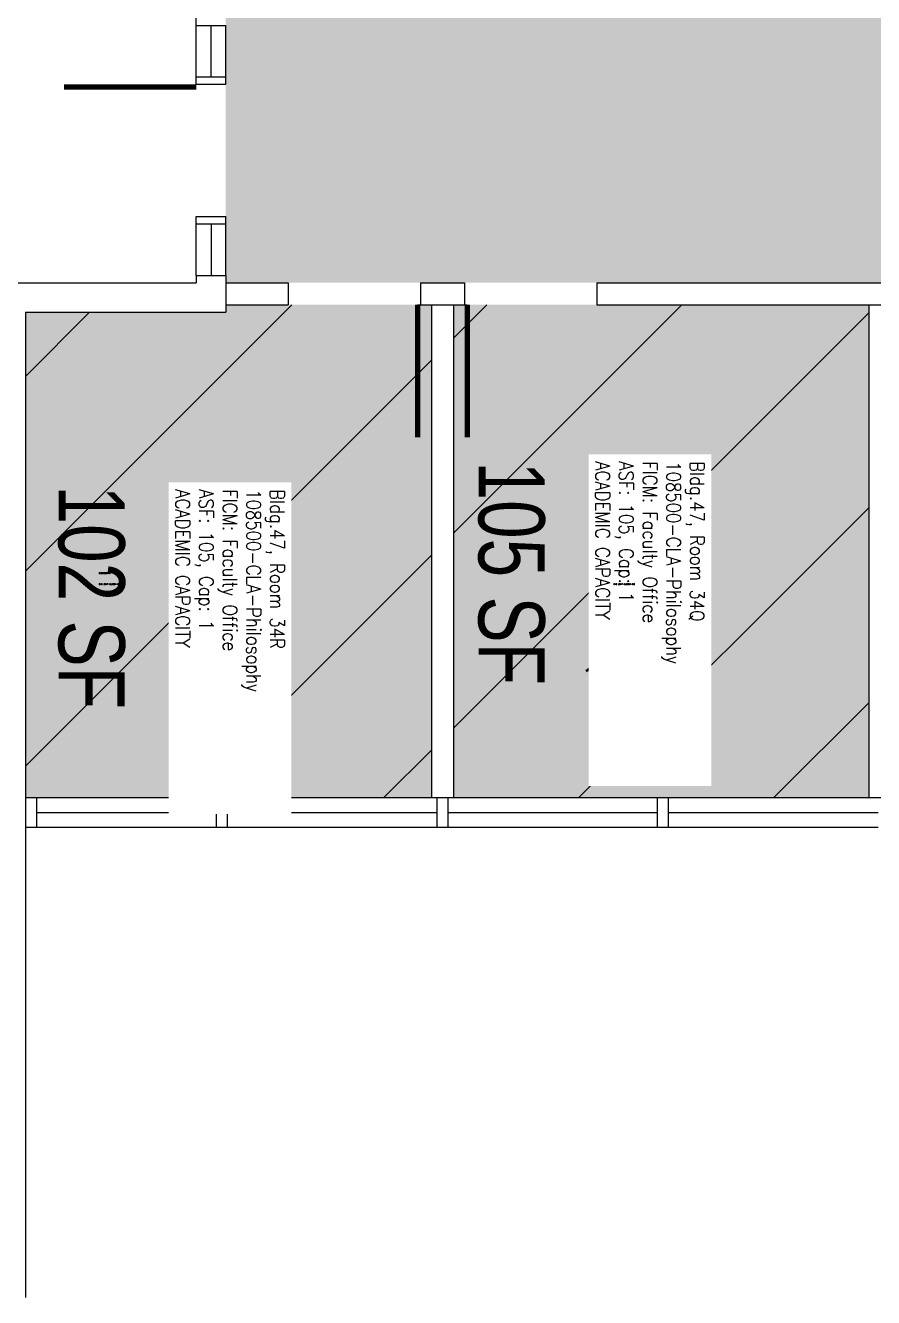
# Model space of a CAD drawing. Header units: inches. Extents: x 0 to 3310, y -908 to 1330.
# Drawn here: x 1684 to 1914.7, y -794 to -448 of the extents above; entities that cross this region are included whole.
import ezdxf
from ezdxf.enums import TextEntityAlignment as Align

# ---------------------------------------------------------------- set-up
doc = ezdxf.new("R2010")
doc.units = ezdxf.units.IN
doc.header["$LTSCALE"] = 0.25
doc.header["$MEASUREMENT"] = 0
for name, color, linetype in [('A-DOOR', 2, 'CONTINUOUS'), ('A-GLAZ', 1, 'CONTINUOUS'), ('A-GLAZ-SILL', 2, 'CONTINUOUS'), ('A-IDEN-CNUM', 7, 'CONTINUOUS'), ('A-IDEN-RNUM', 7, 'CONTINUOUS'), ('A-IDEN-SNUM', 4, 'CONTINUOUS'), ('A-IDEN-VNUM', 4, 'CONTINUOUS'), ('A-WALL', 5, 'CONTINUOUS'), ('AREA-TEXT', 3, 'CONTINUOUS'), ('Rooms-Capacity', 4, 'CONTINUOUS'), ('Rooms-Category-Color', 7, 'CONTINUOUS'), ('Rooms-College-Color', 7, 'CONTINUOUS'), ('Rooms-Department-Color', 7, 'CONTINUOUS'), ('Rooms-Division-Color', 7, 'CONTINUOUS'), ('Rooms-Information', 7, 'CONTINUOUS')]:
    doc.layers.add(name, color=color, linetype=linetype)
doc.styles.add('AREA', font='arial.ttf', dxfattribs={"width": 0.75, "height": 18})
doc.styles.add('ROOMSNUMBER', font='txt.shx', dxfattribs={"height": 0.03})
doc.styles.add('ROOMVNUMBER', font='simplex.shx', dxfattribs={"width": 0.85})

msp = doc.modelspace()

# ---------------------------------------------------------------- hatches: boundary and pattern name
at = {"layer": 'Rooms-Capacity'}
h = msp.add_hatch(dxfattribs=at)
h.set_pattern_fill('ANSI31', color=256, scale=300, style=0)
h.paths.add_polyline_path([(1794.44, -523.95), (1791.44, -523.95), (1738.49, -523.95), (1738.49, -525.99), (1683.98, -525.99), (1683.98, -657.99), (1686.98, -657.99), (1735.95, -657.99), (1738.95, -657.99), (1794.44, -657.99)])
h = msp.add_hatch(dxfattribs=at)
h.set_pattern_fill('ANSI31', color=256, scale=300, style=0)
h.paths.add_polyline_path([(1913.49, -523.95), (1803.44, -523.95), (1800.44, -523.95), (1800.44, -657.99), (1855.95, -657.99), (1858.95, -657.99), (1913.49, -657.99)])
at = {"layer": 'Rooms-Category-Color', "true_color": 0xadadad}
msp.add_hatch(color=253, dxfattribs=at).paths.add_polyline_path([(2579.93, -463.95), (2579.93, -445.95), (2407.44, -445.95), (2283.44, -445.95), (2271.44, -445.95), (2043.44, -445.95), (2031.44, -445.95), (1803.44, -445.95), (1791.44, -445.95), (1738.49, -445.95), (1738.49, -447.95), (1738.49, -461.94), (1738.49, -501.95), (1738.49, -515.94), (1738.49, -517.95), (1791.44, -517.95), (1803.44, -517.95), (2031.44, -517.95), (2043.44, -517.95), (2271.44, -517.95), (2283.44, -517.95), (2401.44, -517.95), (2401.44, -571.95), (2455.94, -571.95), (2455.94, -517.95), (2579.93, -517.95), (2579.93, -499.95)])
at = {"layer": 'Rooms-Category-Color', "true_color": 0xfa9ba3}
for points in [[(1794.44, -523.95), (1791.44, -523.95), (1738.49, -523.95), (1738.49, -525.99), (1683.98, -525.99), (1683.98, -657.99), (1686.98, -657.99), (1735.95, -657.99), (1738.95, -657.99), (1794.44, -657.99)], [(1913.49, -523.95), (1803.44, -523.95), (1800.44, -523.95), (1800.44, -657.99), (1855.95, -657.99), (1858.95, -657.99), (1913.49, -657.99)]]:
    msp.add_hatch(color=241, dxfattribs=at).paths.add_polyline_path(points)
at = {"layer": 'Rooms-College-Color', "true_color": 0xadadad}
msp.add_hatch(color=253, dxfattribs=at).paths.add_polyline_path([(2579.93, -463.95), (2579.93, -445.95), (2407.44, -445.95), (2283.44, -445.95), (2271.44, -445.95), (2043.44, -445.95), (2031.44, -445.95), (1803.44, -445.95), (1791.44, -445.95), (1738.49, -445.95), (1738.49, -447.95), (1738.49, -461.94), (1738.49, -501.95), (1738.49, -515.94), (1738.49, -517.95), (1791.44, -517.95), (1803.44, -517.95), (2031.44, -517.95), (2043.44, -517.95), (2271.44, -517.95), (2283.44, -517.95), (2401.44, -517.95), (2401.44, -571.95), (2455.94, -571.95), (2455.94, -517.95), (2579.93, -517.95), (2579.93, -499.95)])
at = {"layer": 'Rooms-College-Color', "true_color": 0xb2d6e9}
for points in [[(1794.44, -523.95), (1791.44, -523.95), (1738.49, -523.95), (1738.49, -525.99), (1683.98, -525.99), (1683.98, -657.99), (1686.98, -657.99), (1735.95, -657.99), (1738.95, -657.99), (1794.44, -657.99)], [(1913.49, -523.95), (1803.44, -523.95), (1800.44, -523.95), (1800.44, -657.99), (1855.95, -657.99), (1858.95, -657.99), (1913.49, -657.99)]]:
    msp.add_hatch(color=254, dxfattribs=at).paths.add_polyline_path(points)
at = {"layer": 'Rooms-Department-Color', "true_color": 0xacacac}
msp.add_hatch(color=253, dxfattribs=at).paths.add_polyline_path([(2579.93, -463.95), (2579.93, -445.95), (2407.44, -445.95), (2283.44, -445.95), (2271.44, -445.95), (2043.44, -445.95), (2031.44, -445.95), (1803.44, -445.95), (1791.44, -445.95), (1738.49, -445.95), (1738.49, -447.95), (1738.49, -461.94), (1738.49, -501.95), (1738.49, -515.94), (1738.49, -517.95), (1791.44, -517.95), (1803.44, -517.95), (2031.44, -517.95), (2043.44, -517.95), (2271.44, -517.95), (2283.44, -517.95), (2401.44, -517.95), (2401.44, -571.95), (2455.94, -571.95), (2455.94, -517.95), (2579.93, -517.95), (2579.93, -499.95)])
at = {"layer": 'Rooms-Department-Color', "true_color": 0xb2d6e9}
for points in [[(1794.44, -523.95), (1791.44, -523.95), (1738.49, -523.95), (1738.49, -525.99), (1683.98, -525.99), (1683.98, -657.99), (1686.98, -657.99), (1735.95, -657.99), (1738.95, -657.99), (1794.44, -657.99)], [(1913.49, -523.95), (1803.44, -523.95), (1800.44, -523.95), (1800.44, -657.99), (1855.95, -657.99), (1858.95, -657.99), (1913.49, -657.99)]]:
    msp.add_hatch(color=254, dxfattribs=at).paths.add_polyline_path(points)
at = {"layer": 'Rooms-Division-Color', "true_color": 0xadadad}
msp.add_hatch(color=253, dxfattribs=at).paths.add_polyline_path([(2579.93, -463.95), (2579.93, -445.95), (2407.44, -445.95), (2283.44, -445.95), (2271.44, -445.95), (2043.44, -445.95), (2031.44, -445.95), (1803.44, -445.95), (1791.44, -445.95), (1738.49, -445.95), (1738.49, -447.95), (1738.49, -461.94), (1738.49, -501.95), (1738.49, -515.94), (1738.49, -517.95), (1791.44, -517.95), (1803.44, -517.95), (2031.44, -517.95), (2043.44, -517.95), (2271.44, -517.95), (2283.44, -517.95), (2401.44, -517.95), (2401.44, -571.95), (2455.94, -571.95), (2455.94, -517.95), (2579.93, -517.95), (2579.93, -499.95)])
at = {"layer": 'Rooms-Division-Color', "true_color": 0xb2d6e9}
for points in [[(1794.44, -523.95), (1791.44, -523.95), (1738.49, -523.95), (1738.49, -525.99), (1683.98, -525.99), (1683.98, -657.99), (1686.98, -657.99), (1735.95, -657.99), (1738.95, -657.99), (1794.44, -657.99)], [(1913.49, -523.95), (1803.44, -523.95), (1800.44, -523.95), (1800.44, -657.99), (1855.95, -657.99), (1858.95, -657.99), (1913.49, -657.99)]]:
    msp.add_hatch(color=254, dxfattribs=at).paths.add_polyline_path(points)

# ---------------------------------------------------------------- linework, layer by layer
at = {"layer": 'A-DOOR', "elevation": 0}
for points in [[(1730.45, -464.7, 1.5, 1.5, 0), (1694.45, -464.7, 0, 0, 0), (1694.45, -463.95, 0, 0, 0.414214), (1730.45, -499.95, 0, 0, 0.414214)], [(1790.69, -523.95, 1.5, 1.5, 0), (1790.69, -559.95, 0, 0, 0), (1791.44, -559.95, 0, 0, -0.414214), (1755.44, -523.95, 0, 0, -0.414214)], [(1804.19, -523.95, 1.5, 1.5, 0), (1804.19, -559.95, 0, 0, 0), (1803.44, -559.95, 0, 0, 0.414214), (1839.44, -523.95, 0, 0, 0.414214)]]:
    msp.add_lwpolyline(points, format="xyseb", dxfattribs=at)
at = {"layer": 'A-GLAZ'}
for p, q in [((1734.47, -461.94, 0), (1734.47, -447.95, 0)), ((1734.47, -501.95, 0), (1734.47, -515.94, 0)), ((1686.98, -662.04), (1735.95, -662.04, 0)), ((1738.95, -662.04, 0), (1795.95, -662.04, 0)), ((1798.95, -662.04, 0), (1855.95, -662.04, 0)), ((1858.95, -662.04, 0), (1915.95, -662.04, 0))]:
    msp.add_line(p, q, dxfattribs=at)
at = {"layer": 'A-GLAZ-SILL'}
for p, q in [((1730.45, -461.94, 0), (1730.45, -447.95, 0)), ((1738.49, -461.94, 0), (1738.49, -447.95, 0)), ((1730.45, -515.94, 0), (1730.45, -501.95, 0)), ((1738.49, -515.94, 0), (1738.49, -501.95, 0)), ((1684.49, -657.99, 0), (1735.95, -657.99, 0)), ((1738.95, -657.99, 0), (1794.44, -657.99, 0)), ((1800.44, -657.99, 0), (1855.95, -657.99, 0)), ((1858.95, -657.99, 0), (1913.49, -657.99, 0)), ((1684.49, -666.06, 0), (1735.95, -666.06, 0)), ((1738.95, -666.06, 0), (1795.95, -666.06, 0)), ((1798.95, -666.06, 0), (1855.95, -666.06, 0)), ((1858.95, -666.06, 0), (1915.95, -666.06, 0))]:
    msp.add_line(p, q, dxfattribs=at)
at = {"layer": 'A-WALL'}
for p, q in [((1730.45, -447.95, 0), (1730.45, -445.95, 0)), ((1730.45, -447.95, 0), (1738.49, -447.95, 0)), ((1730.45, -463.95, 0), (1730.45, -461.94, 0)), ((1730.45, -461.94, 0), (1738.49, -461.94, 0)), ((1738.49, -463.95, 0), (1738.49, -461.94, 0)), ((1730.45, -463.95, 0), (1738.49, -463.95, 0)), ((1730.45, -501.95, 0), (1730.45, -499.95, 0)), ((1730.45, -499.95, 0), (1738.49, -499.95, 0)), ((1738.49, -501.95, 0), (1738.49, -499.95, 0)), ((1730.45, -501.95, 0), (1738.49, -501.95, 0)), ((1675.98, -517.95, 0), (1730.45, -517.95, 0)), ((1730.45, -515.94, 0), (1738.49, -515.94, 0)), ((1730.45, -515.94, 0), (1730.45, -517.95, 0)), ((1738.49, -515.94, 0), (1738.49, -525.99, 0)), ((1738.49, -517.95, 0), (1755.44, -517.95, 0)), ((1755.44, -517.95, 0), (1755.44, -523.95, 0)), ((1791.44, -517.95, 0), (1803.44, -517.95, 0)), ((1791.44, -517.95, 0), (1791.44, -523.95, 0)), ((1803.44, -517.95, 0), (1803.44, -523.95, 0)), ((1839.44, -517.95, 0), (1995.44, -517.95, 0)), ((1839.44, -517.95, 0), (1839.44, -523.95, 0)), ((1738.49, -523.95, 0), (1755.44, -523.95, 0)), ((1790.69, -523.95, 0), (1791.44, -523.95, 0)), ((1791.44, -523.95, 0), (1803.44, -523.95, 0)), ((1794.44, -523.95, 0), (1794.44, -657.99, 0)), ((1800.44, -523.95, 0), (1800.44, -657.99, 0)), ((1803.44, -523.95, 0), (1804.19, -523.95, 0)), ((1839.44, -523.95, 0), (1995.44, -523.95, 0)), ((1913.49, -657.99, 0), (1913.49, -523.95, 0)), ((1683.98, -525.99), (1683.98, -793.99)), ((1683.98, -525.99, 0), (1738.49, -525.99, 0)), ((1683.98, -657.99), (1686.98, -657.99)), ((1686.98, -657.99), (1686.98, -666.06)), ((1735.95, -666.06, 0), (1735.95, -657.99, 0)), ((1735.95, -657.99, 0), (1738.95, -657.99, 0)), ((1738.95, -666.06, 0), (1738.95, -657.99, 0)), ((1794.44, -657.99, 0), (1800.44, -657.99, 0)), ((1795.95, -666.06, 0), (1795.95, -657.99, 0)), ((1798.95, -666.06, 0), (1798.95, -657.99, 0)), ((1855.95, -666.06, 0), (1855.95, -657.99, 0)), ((1855.95, -657.99, 0), (1858.95, -657.99, 0)), ((1858.95, -666.06, 0), (1858.95, -657.99, 0)), ((1913.49, -657.99, 0), (1921.41, -657.99, 0)), ((1683.98, -666.06), (1686.98, -666.06)), ((1735.95, -666.06, 0), (1738.95, -666.06, 0)), ((1795.95, -666.06, 0), (1798.95, -666.06, 0)), ((1855.95, -666.06, 0), (1858.95, -666.06, 0))]:
    msp.add_line(p, q, dxfattribs=at)

# ---------------------------------------------------------------- texts
at = {"layer": 'A-IDEN-CNUM', "style": 'ROOMSNUMBER'}
for s, p in [('CAD #047-0_0034-0R', (1703.99, -600.1)), ('CAD #047-0_0034-0Q', (1844, -600.1))]:
    msp.add_text(s, height=0.36, dxfattribs=at).set_placement(p)
at = {"layer": 'A-IDEN-RNUM', "style": 'ROOMSNUMBER'}
for s, p in [('0034-R0', (1703.99, -597.1)), ('0034-Q0', (1844, -597.1))]:
    msp.add_text(s, height=0.36, dxfattribs=at).set_placement(p)
at = {"layer": 'A-IDEN-SNUM', "style": 'ROOMSNUMBER'}
for s, p in [('04700034R0', (1703.99, -597.1)), ('04700034Q0', (1844, -597.1))]:
    msp.add_text(s, height=0.36, dxfattribs=at).set_placement(p)
at = {"layer": 'A-IDEN-VNUM', "style": 'ROOMVNUMBER', "width": 0.85}
for s, p in [('34Q', (1839.1, -566.53)), ('34R', (1724.85, -574.14))]:
    msp.add_text(s, height=27, rotation=270, dxfattribs=at).set_placement(p)
at = {"layer": 'AREA-TEXT', "style": 'AREA', "width": 0.75}
for s, p in [('105 SF', (1816.25, -596.97)), ('102 SF', (1702, -603.5))]:
    msp.add_text(s, height=18, rotation=270, dxfattribs=at).set_placement(p, align=Align.MIDDLE_CENTER)

# ---------------------------------------------------------------- next in the draw order: texts
at = {"layer": 'Rooms-Information', "char_height": 3.85714, "width": 86.4, "attachment_point": 7, "rotation": 270, "style": 'ROOMVNUMBER', "bg_fill": 3, "box_fill_scale": 1.5, "bg_fill_color": 256, "bg_fill_true_color": 13158600, "bg_fill_transparency": 0}
for s, insert in [('Bldg.47, Room 34Q^M^J108500-CLA-Philosophy^M^JFICM: Faculty Office^M^JASF: 105, Cap: 1^M^JACADEMIC CAPACITY', (1839.1, -566.53)), ('Bldg.47, Room 34R^M^J108500-CLA-Philosophy^M^JFICM: Faculty Office^M^JASF: 105, Cap: 1^M^JACADEMIC CAPACITY', (1724.85, -574.14))]:
    msp.add_mtext(s, dxfattribs=dict(at, insert=insert))

doc.saveas('drawing.dxf')
